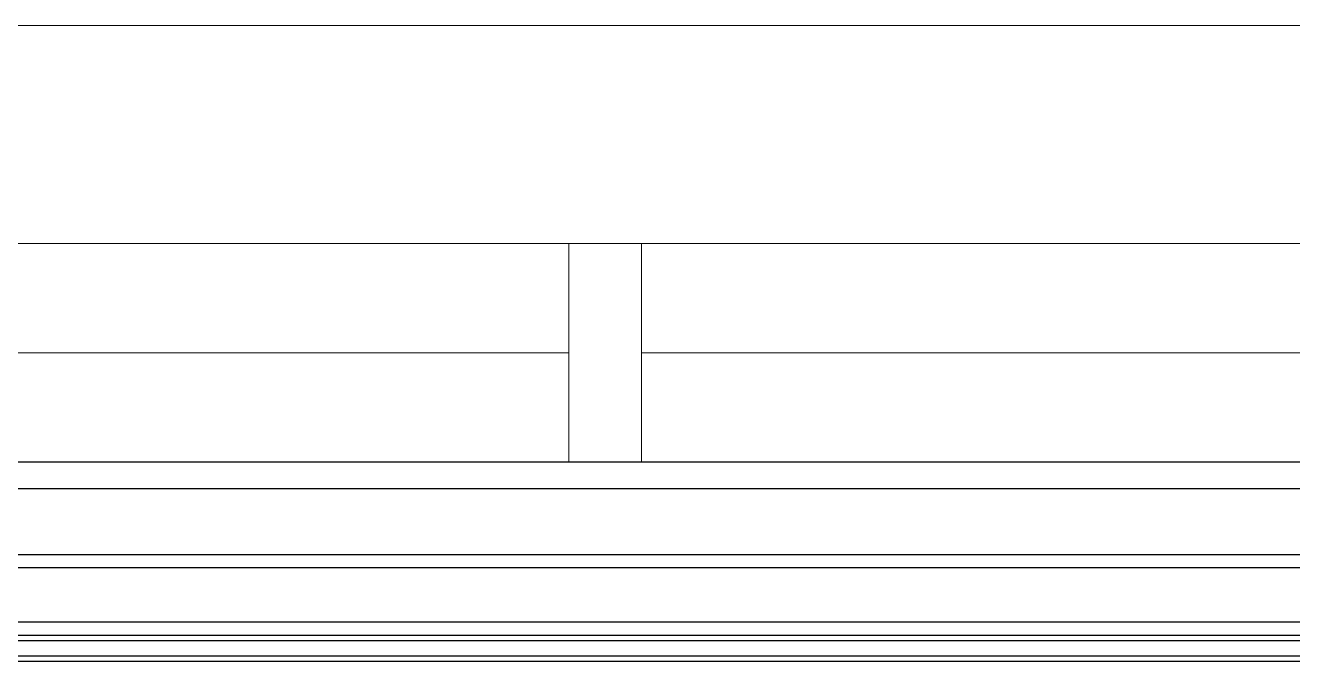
# Model space of a CAD drawing. Header units: inches. Extents: x 17074 to 430035, y 21644 to 175348.
# Drawn here: x 51444 to 52315, y 82091 to 82529 of the extents above; entities that cross this region are included whole.
import ezdxf

# ---------------------------------------------------------------- set-up
doc = ezdxf.new("R2010")
doc.units = ezdxf.units.IN
doc.header["$MEASUREMENT"] = 0
doc.layers.add('Edges', color=7, linetype='Continuous')
doc.layers.add('LW', color=8, linetype='Continuous', lineweight=20)
doc.layers.add('WIN', color=8, linetype='Continuous', lineweight=18)

# ---------------------------------------------------------------- blocks, each defined once
blk = doc.blocks.new('air con')
at = {"layer": 'Edges'}
for p, q in [((71.402, 41.898), (152.402, 41.898)), ((71.402, 41.095), (152.402, 41.095)), ((71.402, 39.122), (152.402, 39.122)), ((152.402, 38.724), (71.402, 38.724)), ((152.402, 37.092), (71.402, 37.092)), ((152.402, 36.701), (71.402, 36.701)), ((152.402, 36.542), (71.402, 36.542)), ((152.402, 36.078), (71.402, 36.078)), ((152.402, 35.914), (71.402, 35.914))]:
    blk.add_line(p, q, dxfattribs=at)
blk = doc.blocks.new('1.5HP AIR CONDITION')
at = {"xscale": 22.95287572191861, "yscale": 22.95287572191861, "zscale": 22.95287572191861}
blk.add_blockref('air con', (-3117.79, -341.95), dxfattribs=at)

msp = doc.modelspace()

# ---------------------------------------------------------------- linework, layer by layer
at = {"layer": 'LW'}
msp.add_line((51234.33, 82528.63), (53034.33, 82528.63), dxfattribs=at)
at = {"layer": 'WIN'}
for p, q in [((53009.33, 82378.63), (51259.33, 82378.63)), ((51284.33, 82303.63), (51817.66, 82303.63)), ((51867.66, 82303.63), (52401, 82303.63)), ((53034.33, 82228.63), (51234.33, 82228.63))]:
    msp.add_line(p, q, dxfattribs=at)
msp.add_lwpolyline([(51817.66, 82378.63), (51867.66, 82378.63), (51867.66, 82228.63), (51817.66, 82228.63)], close=True, dxfattribs=at)

# ---------------------------------------------------------------- block references
msp.add_blockref('1.5HP AIR CONDITION', (52391.97, 81608.9))

doc.saveas('drawing.dxf')
